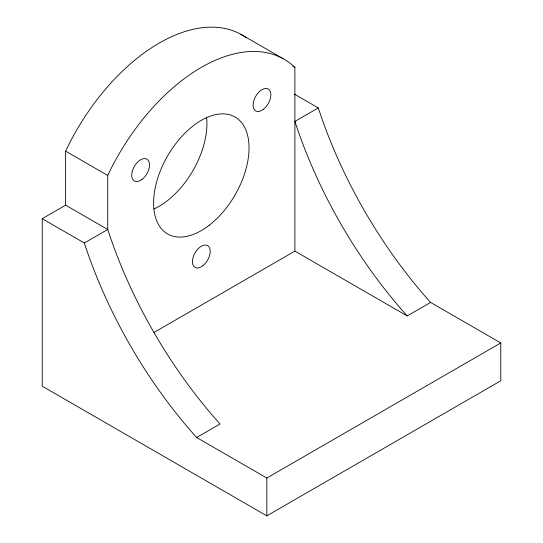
<?xml version="1.0" encoding="UTF-8"?>
<svg xmlns="http://www.w3.org/2000/svg" width="543" height="543" viewBox="0 0 543 543"><rect width="100%" height="100%" fill="white"/><g stroke="black" fill="none" stroke-linecap="round" stroke-linejoin="round"><path stroke-width="0.81" d="M42.225 218.686L65.622 205.179L107.731 229.492A327.551 189.113 60 0 0 220.03 424.002L196.634 437.509A327.551 189.113 60 0 1 84.335 242.999L42.225 218.686L42.225 386.182L266.823 515.85L500.775 380.779L500.775 342.959L430.592 302.437A327.551 189.113 60 0 1 318.293 107.928L294.333 94.095M84.335 242.999L107.731 229.492L107.731 175.464A165.432 95.514 -60 0 1 294.897 67.407L294.897 251.11L153.974 332.472M318.293 107.928L294.897 121.435A327.551 189.113 60 0 0 407.196 315.945L430.592 302.437M196.634 437.509L266.823 478.03L500.775 342.959M240.861 34.304L282.978 58.624M292.718 66.151L294.897 67.407M294.897 251.11L407.196 315.945M246.42 37.8A165.432 95.514 -60 0 0 65.622 151.151L107.731 175.464M266.823 478.03L266.823 515.85M65.622 151.151L65.622 205.179M206.639 117.716A67.495 38.967 -60 0 1 153.961 208.953M209.272 225.209A67.495 38.967 -60 0 0 238.085 119.107A67.495 38.967 -60 0 0 156.581 182.081A67.495 38.967 -60 0 0 209.272 225.209M263.47 109.252A12.57 7.256 -60 0 0 268.839 89.486A12.57 7.256 -60 0 0 253.656 101.215A12.57 7.256 -60 0 0 263.47 109.252M142.117 179.312A12.57 7.256 -60 0 0 147.486 159.547A12.57 7.256 -60 0 0 132.302 171.276A12.57 7.256 -60 0 0 142.117 179.312M202.797 265.778A12.57 7.256 -60 0 0 208.166 246.013A12.57 7.256 -60 0 0 192.982 257.742A12.57 7.256 -60 0 0 202.797 265.778"/></g></svg>
